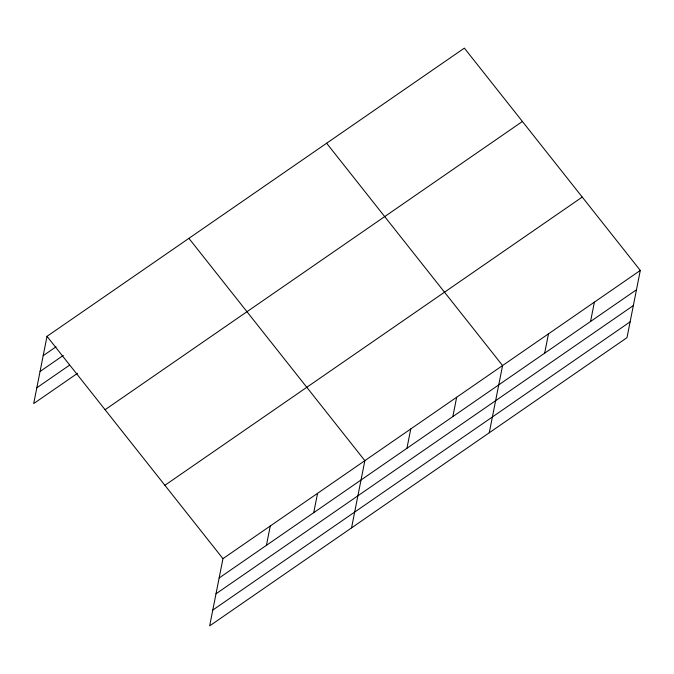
<?xml version="1.0" encoding="UTF-8"?>
<svg xmlns="http://www.w3.org/2000/svg" width="674" height="674" viewBox="0 0 674 674"><rect width="100%" height="100%" fill="white"/><g stroke="black" fill="none" stroke-linecap="round" stroke-linejoin="round"><path stroke-width="1.01" d="M640.3 270.434L222.959 558.662L209.648 625.885L626.989 337.657L640.3 270.434L464.352 48.115L47.011 336.343L33.7 403.566L77.561 373.278M266.424 545.333L270.257 525.99M313.722 512.67L317.555 493.326M351.542 527.885L364.853 460.662L188.905 238.343M406.928 448.294L410.761 428.959M452.835 416.591L456.669 397.256M489.265 432.775L502.577 365.544L326.629 143.233M544.651 353.184L548.484 333.841M590.559 321.481L594.392 302.137M43.178 355.687L56.077 346.773M40.052 371.484L63.272 355.451M36.826 387.769L69.506 365.198M105.077 409.708L522.417 121.48M164.894 485.297L582.235 197.069M219.126 577.997L636.467 289.769M216 593.802L633.341 305.575M212.773 610.08L630.114 321.852M47.011 336.343L222.959 558.662"/></g></svg>
